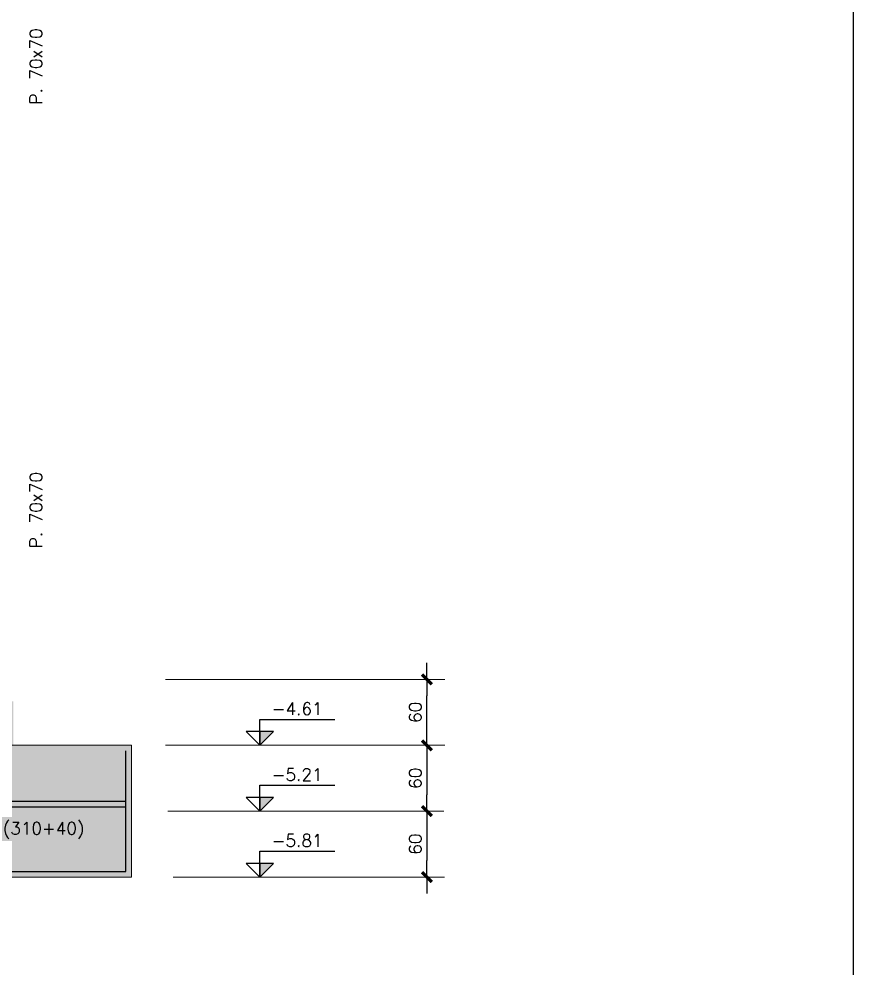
# Model space of a CAD drawing. Extents: x -58 to 5689, y 66 to 4123.
# Drawn here: x 4927 to 5687, y 1568 to 2433 of the extents above; entities that cross this region are included whole.
import ezdxf
from ezdxf.enums import TextEntityAlignment as Align
from ezdxf.xclip import XClip

# ---------------------------------------------------------------- set-up
doc = ezdxf.new("R2010")
doc.units = 0
doc.header["$LTSCALE"] = 30
doc.header["$MEASUREMENT"] = 0
doc.header["$XCLIPFRAME"] = 0
doc.linetypes.add("EJE3-3'$0$RLE-PROYECCION", pattern=[0.71438, 0.47625, -0.23813])
doc.layers.get('0').update_dxf_attribs({"linetype": 'CONTINUOUS'})
doc.layers.add("EJE3-3'$0$RLA-ACHURADO", color=30, linetype="EJE3-3'$0$RLE-PROYECCION", lineweight=15, transparency=0.7)
for name, color, linetype, lineweight in [("EJE3-3'$0$RLA-CONTORNO", 30, 'CONTINUOUS', 15), ("EJE3-3'$0$RLA-NIVEL-1", 1, 'CONTINUOUS', 9), ("EJE3-3'$0$RLA-SELLO", 3, 'CONTINUOUS', 9), ("EJE3-3'$0$RLA-TEXTOS-1", 9, 'CONTINUOUS', 9)]:
    doc.layers.add(name, color=color, linetype=linetype, lineweight=lineweight)
for name, color, linetype in [("EJE3-3'$0$RLA-COTAS1", 2, 'CONTINUOUS'), ("EJE3-3'$0$RLA-FE", 7, 'CONTINUOUS'), ('RLA-FORMATO', 7, 'CONTINUOUS')]:
    doc.layers.add(name, color=color, linetype=linetype)
doc.styles.add("EJE3-3'$0$RomanS", font='romans.shx', dxfattribs={"height": 11.25})
doc.dimstyles.new("EJE3-3'$0$ING-50", dxfattribs={"dimscale": 50, "dimtxt": 0.27, "dimasz": 0.3, "dimexe": 0, "dimexo": 0, "dimgap": 0.1, "dimtad": 1, "dimdec": 1, "dimzin": 12, "dimdsep": 46, "dimtxsty": "EJE3-3'$0$RomanS", "dimblk": "EJE3-3'$0$TICK1", "dimblk1": "EJE3-3'$0$TICK1", "dimblk2": "EJE3-3'$0$TICK1", "dimcen": 0.09, "dimclrd": 2, "dimclre": 1, "dimclrt": 3, "dimadec": 0, "dimazin": 0, "dimtfac": 1, "dimtdec": 0, "dimtix": 1, "dimtmove": 2, "dimatfit": 3, "dimldrblk": "EJE3-3'$0$TICK1", "dimfxl": 0, "dimfxlon": 1, "dimtolj": 1, "dimtzin": 0, "dimarcsym": 0})

# ---------------------------------------------------------------- blocks, each defined once
blk = doc.blocks.new("EJE3-3'$0$TICK1")
at = {"color": 2}
for points in [[(0, 0), (-1, 0)], [(0, 0), (1, 0)]]:
    blk.add_lwpolyline(points, dxfattribs=at)
at = {"color": 2, "const_width": 0.2}
blk.add_lwpolyline([(-0.3, -0.3), (0.3, 0.3)], dxfattribs=at)
blk = doc.blocks.new("EJE3-3'$0$DIMBLOCK19-EJE 3-3_")
at = {"layer": "EJE3-3'$0$RLA-COTAS1", "color": 2, "lineweight": -2, "transparency": 16777216}
blk.add_line((2517.22, -476), (2517.22, -506), dxfattribs=at)
at = {"layer": "EJE3-3'$0$RLA-COTAS1", "color": 2, "lineweight": -2, "transparency": 16777216, "xscale": 15, "yscale": 15, "zscale": 15}
for p, rotation in [((2517.22, -461), 90), ((2517.22, -521), 270)]:
    blk.add_blockref("EJE3-3'$0$TICK1", p, dxfattribs=dict(at, rotation=rotation))
at = {"layer": "EJE3-3'$0$RLA-COTAS1", "color": 3, "transparency": 16777216, "insert": (2506.6, -491), "char_height": 11.25, "attachment_point": 5, "rotation": 90, "style": "EJE3-3'$0$RomanS"}
blk.add_mtext('\\A1;60', dxfattribs=at)
blk = doc.blocks.new("EJE3-3'$0$DIMBLOCK20-EJE 3-3_")
at = {"layer": "EJE3-3'$0$RLA-COTAS1", "color": 2, "lineweight": -2, "transparency": 16777216}
blk.add_line((2517.22, -536), (2517.22, -566), dxfattribs=at)
at = {"layer": "EJE3-3'$0$RLA-COTAS1", "color": 2, "lineweight": -2, "transparency": 16777216, "xscale": 15, "yscale": 15, "zscale": 15}
for p, rotation in [((2517.22, -521), 90), ((2517.22, -581), 270)]:
    blk.add_blockref("EJE3-3'$0$TICK1", p, dxfattribs=dict(at, rotation=rotation))
at = {"layer": "EJE3-3'$0$RLA-COTAS1", "color": 3, "transparency": 16777216, "insert": (2506.6, -551), "char_height": 11.25, "attachment_point": 5, "rotation": 90, "style": "EJE3-3'$0$RomanS"}
blk.add_mtext('\\A1;60', dxfattribs=at)
blk = doc.blocks.new('*D46')
at = {"layer": "EJE3-3'$0$RLA-COTAS1", "color": 2, "lineweight": -2, "transparency": 16777216}
blk.add_line((2517.22, -446), (2517.22, -416), dxfattribs=at)
at = {"layer": "EJE3-3'$0$RLA-COTAS1", "color": 2, "lineweight": -2, "transparency": 16777216, "xscale": 15, "yscale": 15, "zscale": 15}
for p, rotation in [((2517.22, -401), 90), ((2517.22, -461), 270)]:
    blk.add_blockref("EJE3-3'$0$TICK1", p, dxfattribs=dict(at, rotation=rotation))
at = {"layer": "EJE3-3'$0$RLA-COTAS1", "color": 3, "transparency": 16777216, "insert": (2506.6, -431), "char_height": 11.25, "attachment_point": 5, "rotation": 90, "style": "EJE3-3'$0$RomanS"}
blk.add_mtext('\\A1;60', dxfattribs=at)
blk = doc.blocks.new("EJE3-3'$0$nivel-el")
blk.add_hatch(color=1).paths.add_polyline_path([(0, 0), (12.5, 12.5), (0, 12.5)])
at = {"color": 3}
blk.add_lwpolyline([(0, 0), (12.5, 12.5), (-12.5, 12.5), (0, 0), (0, 23.61), (68.35, 23.61)], dxfattribs=at)
blk.add_lwpolyline([(0, 0), (12.5, 12.5), (0, 12.5), (0, 0)])
at = {"color": 3, "style": "EJE3-3'$0$RomanS", "flags": 4}
blk.add_attdef('%%P0.00', text='', height=11.25, dxfattribs=at).set_placement((33.96, 27.67), align=Align.CENTER)
blk = doc.blocks.new('*U315')
at = {"layer": "EJE3-3'$0$RLA-FE"}
for p, q in [((0, 115), (0, 0)), ((775, 0), (775, 110)), ((0, 0), (693.21, 0)), ((693.21, 0), (743.21, 0)), ((743.21, 0), (775, 0))]:
    blk.add_line(p, q, dxfattribs=at)
at = {"layer": "EJE3-3'$0$RLA-FE", "color": 3, "style": "EJE3-3'$0$RomanS", "flags": 8}
for tag, p in [('F=', (295.94, -25.3)), ('NUM', (310.35, -25.3))]:
    blk.add_attdef(tag, text='', height=11.25, dxfattribs=at).set_placement(p, align=Align.RIGHT)
at = {"layer": "EJE3-3'$0$RLA-FE", "color": 3, "style": "EJE3-3'$0$RomanS"}
for tag, p, flags in [('PHI', (314.24, -25.08), 12), ('DIAM', (324.1, -25.3), 12), ('MINUS', (346.12, -25.3), 13), ('MARK', (359.51, -25.3), 13), ('TEXTO_FE1', (362.81, -25.3), 8), ('TEXTO_FE2', (430.33, -25.28), 8), ('TIPO', (386.3, -57.92), 13), ('NVECES', (372.43, -76.86), 13), ('NUMFE', (376.36, -96.62), 13), ('CAPA', (384.56, -115.74), 13), ('DESPLAZA', (277.18, -134.17), 13), ('ESPACIO', (283.22, -152.53), 13), ('CANT', (297.06, -171.33), 13)]:
    blk.add_attdef(tag, p, '', height=11.25, dxfattribs=dict(at, flags=flags))
blk = doc.blocks.new('*U334')
at = {"layer": "EJE3-3'$0$RLA-FE"}
for p, q in [((310, 0), (310, 40)), ((0, 0), (0, 0)), ((0, 0), (228.21, 0)), ((228.21, 0), (278.21, 0)), ((278.21, 0), (310, 0))]:
    blk.add_line(p, q, dxfattribs=at)
at = {"layer": "EJE3-3'$0$RLA-FE", "color": 3, "style": "EJE3-3'$0$RomanS", "flags": 8}
for tag, p in [('F=', (63.44, -25.3)), ('NUM', (77.85, -25.3))]:
    blk.add_attdef(tag, text='', height=11.25, dxfattribs=at).set_placement(p, align=Align.RIGHT)
at = {"layer": "EJE3-3'$0$RLA-FE", "color": 3, "style": "EJE3-3'$0$RomanS"}
for tag, p, flags in [('PHI', (81.74, -25.08), 12), ('DIAM', (91.6, -25.3), 12), ('MINUS', (113.62, -25.3), 13), ('MARK', (127.01, -25.3), 13), ('TEXTO_FE1', (130.31, -25.3), 8), ('TEXTO_FE2', (197.83, -25.28), 8), ('TIPO', (153.8, -57.92), 13), ('NVECES', (139.93, -76.86), 13), ('NUMFE', (143.86, -96.62), 13), ('CAPA', (152.06, -115.74), 13), ('DESPLAZA', (277.18, -134.17), 13), ('ESPACIO', (283.22, -152.53), 13), ('CANT', (297.06, -171.33), 13)]:
    blk.add_attdef(tag, p, '', height=11.25, dxfattribs=dict(at, flags=flags))
blk = doc.blocks.new('*U326')
at = {"layer": "EJE3-3'$0$RLA-FE"}
for p, q in [((960, 0), (960, 40)), ((0, 0), (0, 0)), ((0, 0), (878.21, 0)), ((878.21, 0), (928.21, 0)), ((928.21, 0), (960, 0))]:
    blk.add_line(p, q, dxfattribs=at)
at = {"layer": "EJE3-3'$0$RLA-FE", "color": 3, "style": "EJE3-3'$0$RomanS", "flags": 8}
for tag, p in [('F=', (388.44, 7.32)), ('NUM', (402.85, 7.32))]:
    blk.add_attdef(tag, text='', height=11.25, dxfattribs=at).set_placement(p, align=Align.RIGHT)
at = {"layer": "EJE3-3'$0$RLA-FE", "color": 3, "style": "EJE3-3'$0$RomanS"}
for tag, p, flags in [('PHI', (406.74, 7.54), 12), ('DIAM', (416.6, 7.32), 12), ('MINUS', (438.62, 7.32), 13), ('MARK', (452.01, 7.32), 13), ('TEXTO_FE1', (455.31, 7.32), 8), ('TEXTO_FE2', (522.83, 7.34), 8), ('TIPO', (478.8, -57.92), 13), ('NVECES', (464.93, -76.86), 13), ('NUMFE', (468.86, -96.62), 13), ('CAPA', (477.06, -115.74), 13), ('DESPLAZA', (277.18, -134.17), 13), ('ESPACIO', (283.22, -152.53), 13), ('CANT', (297.06, -171.33), 13)]:
    blk.add_attdef(tag, p, '', height=11.25, dxfattribs=dict(at, flags=flags))
blk = doc.blocks.new("EJE3-3'")
at = {"layer": "EJE3-3'$0$RLA-ACHURADO"}
h = blk.add_hatch(dxfattribs=at)
h.set_pattern_fill('SAND - DENSE', color=256, style=0, pattern_type=2)
h.set_pattern_definition([(0, (-1824.927, -1738.188), (20.32, 5.08), [1.676, -13.564, 1.676, -13.564, -81.28]), (0, (-1824.927, -1738.188), (20.32, 5.08), [-30.48, 1.676, -28.804, 1.676, -13.564, -35.56]), (0, (-1824.927, -1738.188), (20.32, 5.08), [-76.2, 1.676, -8.484, 1.676, -23.724]), (120, (-1817.307, -1735.648), (-14.559409, 15.057636), [1.676, -13.564, 1.676, -13.564, -81.28]), (120, (-1817.307, -1735.648), (-14.559409, 15.057636), [-30.48, 1.676, -28.804, 1.676, -13.564, -35.56]), (120, (-1817.307, -1735.648), (-14.559409, 15.057636), [-76.2, 1.676, -8.484, 1.676, -23.724]), (240, (-1814.767, -1725.488), (-5.760591, -20.137636), [1.676, -13.564, 1.676, -13.564, -81.28]), (240, (-1814.767, -1725.488), (-5.760591, -20.137636), [-30.48, 1.676, -28.804, 1.676, -13.564, -35.56]), (240, (-1814.767, -1725.488), (-5.760591, -20.137636), [-76.2, 1.676, -8.484, 1.676, -23.724])])
h.paths.add_polyline_path([(2247.98, -461), (2140.48, -461), (2140.48, -421), (-1359.52, -421), (-1359.52, -521), (2247.98, -521)])
h = blk.add_hatch(dxfattribs=at)
h.set_pattern_fill('SAND - DENSE', color=256, style=0, pattern_type=2)
h.set_pattern_definition([(0, (997.573, -1798.188), (20.32, 5.08), [1.676, -13.564, 1.676, -13.564, -81.28]), (0, (997.573, -1798.188), (20.32, 5.08), [-30.48, 1.676, -28.804, 1.676, -13.564, -35.56]), (0, (997.573, -1798.188), (20.32, 5.08), [-76.2, 1.676, -8.484, 1.676, -23.724]), (120, (1005.193, -1795.648), (-14.559409, 15.057636), [1.676, -13.564, 1.676, -13.564, -81.28]), (120, (1005.193, -1795.648), (-14.559409, 15.057636), [-30.48, 1.676, -28.804, 1.676, -13.564, -35.56]), (120, (1005.193, -1795.648), (-14.559409, 15.057636), [-76.2, 1.676, -8.484, 1.676, -23.724]), (240, (1007.733, -1785.488), (-5.760591, -20.137636), [1.676, -13.564, 1.676, -13.564, -81.28]), (240, (1007.733, -1785.488), (-5.760591, -20.137636), [-30.48, 1.676, -28.804, 1.676, -13.564, -35.56]), (240, (1007.733, -1785.488), (-5.760591, -20.137636), [-76.2, 1.676, -8.484, 1.676, -23.724])])
h.paths.add_polyline_path([(1751.87, -581), (2247.98, -581), (2247.98, -521), (1462.98, -521), (1462.98, -581)])
at = {"layer": "EJE3-3'$0$RLA-CONTORNO"}
for p, q in [((2247.98, -461), (-1359.52, -461)), ((2247.98, -581), (2247.98, -461)), ((1462.98, -581), (2247.98, -581))]:
    blk.add_line(p, q, dxfattribs=at)
at = {"layer": "EJE3-3'$0$RLA-NIVEL-1"}
for p, q in [((2278.87, -401), (2533.67, -401)), ((2278.87, -461), (2533.67, -461)), ((2281, -521), (2532.62, -521)), ((2285.99, -581), (2533.39, -581))]:
    blk.add_line(p, q, dxfattribs=at)
at = {"layer": "EJE3-3'$0$RLA-SELLO"}
for p, q in [((2533.67, -461), (2350.43, -461)), ((2532.62, -521), (2345.22, -521)), ((2533.39, -581), (2345.99, -581))]:
    blk.add_line(p, q, dxfattribs=at)
ref = blk.add_blockref("EJE3-3'$0$nivel-el", (2365.05, -461))
ref.add_attrib('%%P0.00', '-4.61', dxfattribs={"color": 3, "height": 11.25, "style": "EJE3-3'$0$RomanS"}).set_placement((2399.01, -433.33), align=Align.CENTER)
ref = blk.add_blockref("EJE3-3'$0$nivel-el", (2365.05, -521))
ref.add_attrib('%%P0.00', '-5.21', dxfattribs={"color": 3, "height": 11.25, "style": "EJE3-3'$0$RomanS"}).set_placement((2399.01, -493.33), align=Align.CENTER)
ref = blk.add_blockref("EJE3-3'$0$nivel-el", (2365.05, -581))
ref.add_attrib('%%P0.00', '-5.81', dxfattribs={"color": 3, "height": 11.25, "style": "EJE3-3'$0$RomanS"}).set_placement((2399.01, -553.33), align=Align.CENTER)
at = {"layer": "EJE3-3'$0$RLA-FE"}
ref = blk.add_blockref('*U315', (1467.98, -576), dxfattribs=at)
ref.add_attrib('DIAM', '18', (1792.08, -601.3), dxfattribs={"color": 3, "height": 11.25, "style": "EJE3-3'$0$RomanS"})
ref.add_attrib('NUM', '2', dxfattribs={"color": 3, "height": 11.25, "style": "EJE3-3'$0$RomanS"}).set_placement((1778.33, -601.3), align=Align.RIGHT)
ref.add_attrib('TEXTO_FE1', 'L=1000', (1830.79, -601.3), dxfattribs={"color": 3, "height": 11.25, "style": "EJE3-3'$0$RomanS"})
ref.add_attrib('TEXTO_FE2', '(115+775+110)', (1898.31, -601.28), dxfattribs={"color": 3, "height": 11.25, "style": "EJE3-3'$0$RomanS"})
ref.add_attrib('PHI', '%%C', (1782.23, -601.08), dxfattribs={"color": 3, "height": 11.25, "style": "EJE3-3'$0$RomanS"})
ref.add_attrib('F=', 'F=', dxfattribs={"color": 3, "height": 11.25, "style": "EJE3-3'$0$RomanS"}).set_placement((1763.92, -601.3), align=Align.RIGHT)
ref = blk.add_blockref('*U326', (1282.98, -512), dxfattribs=at)
ref.add_attrib('DIAM', '18', (1699.58, -504.68), dxfattribs={"color": 3, "height": 11.25, "style": "EJE3-3'$0$RomanS"})
ref.add_attrib('NUM', '2', dxfattribs={"color": 3, "height": 11.25, "style": "EJE3-3'$0$RomanS"}).set_placement((1685.83, -504.68), align=Align.RIGHT)
ref.add_attrib('TEXTO_FE1', 'L=1000', (1738.29, -504.68), dxfattribs={"color": 3, "height": 11.25, "style": "EJE3-3'$0$RomanS"})
ref.add_attrib('TEXTO_FE2', '(2°C)(960+40)', (1805.81, -504.66), dxfattribs={"color": 3, "height": 11.25, "style": "EJE3-3'$0$RomanS"})
ref.add_attrib('PHI', '%%C', (1689.73, -504.46), dxfattribs={"color": 3, "height": 11.25, "style": "EJE3-3'$0$RomanS"})
ref.add_attrib('F=', '+F=', dxfattribs={"color": 3, "height": 11.25, "style": "EJE3-3'$0$RomanS"}).set_placement((1671.42, -504.68), align=Align.RIGHT)
ref = blk.add_blockref('*U334', (1932.98, -517), dxfattribs=at)
ref.add_attrib('DIAM', '18', (2024.58, -542.3), dxfattribs={"color": 3, "height": 11.25, "style": "EJE3-3'$0$RomanS"})
ref.add_attrib('NUM', '2', dxfattribs={"color": 3, "height": 11.25, "style": "EJE3-3'$0$RomanS"}).set_placement((2010.83, -542.3), align=Align.RIGHT)
ref.add_attrib('TEXTO_FE1', 'L=350', (2063.29, -542.3), dxfattribs={"color": 3, "height": 11.25, "style": "EJE3-3'$0$RomanS"})
ref.add_attrib('TEXTO_FE2', '(310+40)', (2130.81, -542.28), dxfattribs={"color": 3, "height": 11.25, "style": "EJE3-3'$0$RomanS"})
ref.add_attrib('PHI', '%%C', (2014.73, -542.08), dxfattribs={"color": 3, "height": 11.25, "style": "EJE3-3'$0$RomanS"})
at = {"layer": "EJE3-3'$0$RLA-TEXTOS-1", "char_height": 11.25, "width": 129.8188, "attachment_point": 5, "rotation": 90, "line_spacing_factor": 0.983083, "style": "EJE3-3'$0$RomanS"}
for insert in [(2160.96, 157.39), (2160.96, -246.7)]:
    blk.add_mtext('P. 70x70', dxfattribs=dict(at, insert=insert))
at = {"layer": "EJE3-3'$0$RLA-COTAS1"}
for base, p1, p2, angle, picture, middle in [((2517.22, -401), (2512.22, -461), (2512.22, -401), 270, '*D46', (2506.6, -431)), ((2517.22, -521), (2512.22, -461), (2512.22, -521), 90, "EJE3-3'$0$DIMBLOCK19-EJE 3-3_", (2506.6, -491)), ((2517.22, -581), (2512.22, -521), (2512.22, -581), 90, "EJE3-3'$0$DIMBLOCK20-EJE 3-3_", (2506.6, -551))]:
    dim = blk.add_linear_dim(base=base, p1=p1, p2=p2, angle=angle, dimstyle="EJE3-3'$0$ING-50", override={"dimexe": 0, "dimexo": 0, "dimdec": 1, "dimfxl": 0, "dimfxlon": 1}, dxfattribs=at)
    dim.commit()
    dim.dimension.update_dxf_attribs({"geometry": picture, "text_midpoint": middle})

msp = doc.modelspace()

# ---------------------------------------------------------------- linework, layer by layer
at = {"layer": 'RLA-FORMATO', "color": 6, "linetype": 'Continuous'}
msp.add_line((5686.9, 4123.1), (5686.9, 68.1), dxfattribs=at)

# ---------------------------------------------------------------- block references
ref = msp.add_blockref("EJE3-3'", (2781.39, 2232.23))
XClip(ref).set_block_clipping_path([(-2788.1086663077, -1277.6573373718), (2905.5071213075, 1601.8318238069)])

doc.saveas('drawing.dxf')
